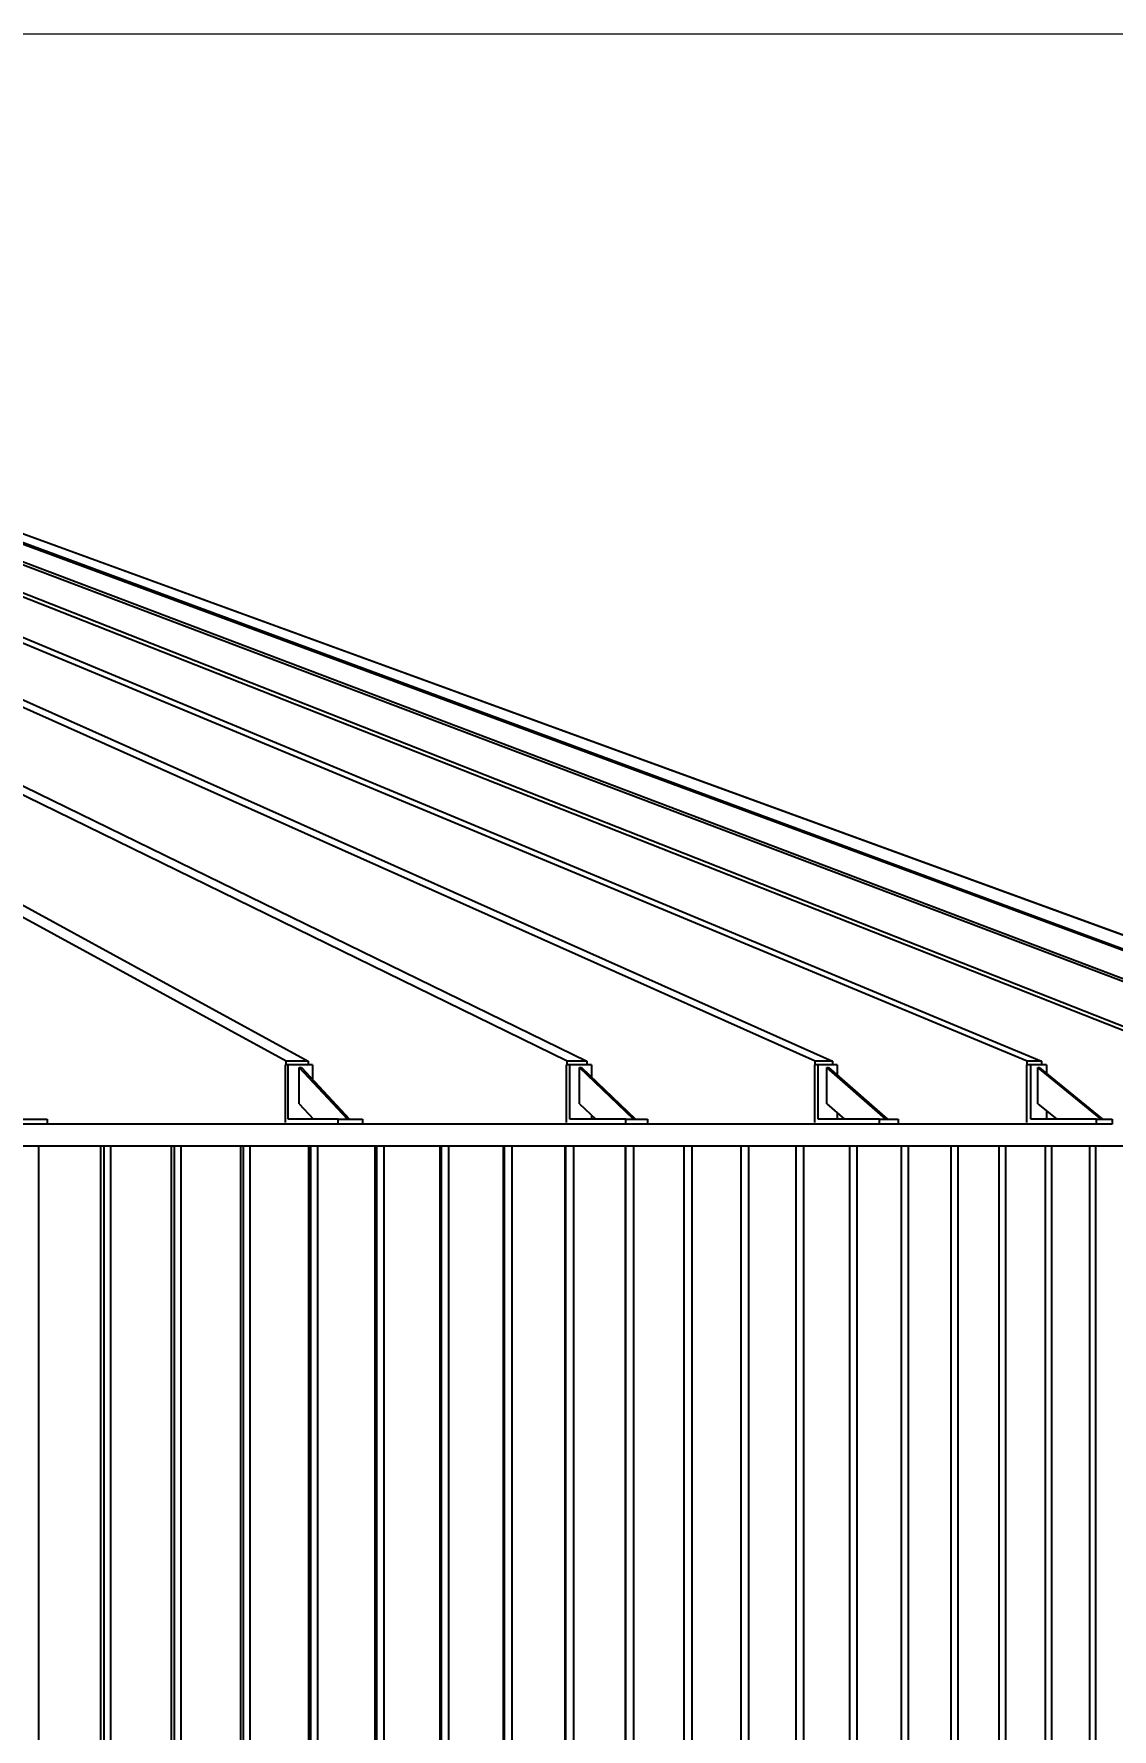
# Model space of a CAD drawing. Header units: millimetres. Extents: x 0 to 118900, y 0 to 84100.
# Drawn here: x 62260 to 65910, y 72588 to 78326 of the extents above; entities that cross this region are included whole.
import ezdxf

# ---------------------------------------------------------------- set-up
doc = ezdxf.new("R2010")
doc.units = ezdxf.units.MM
doc.header["$LTSCALE"] = 100
doc.layers.add('Dimension', color=7, linetype='Continuous', lineweight=18)
doc.layers.add('Visible', color=7, linetype='Continuous', lineweight=25)
doc.styles.add('Title', font='arial.ttf')
doc.dimstyles.new('Default - Method 2b', dxfattribs={"dimscale": 100, "dimtxt": 3, "dimasz": 2.5, "dimexe": 3, "dimexo": 0.5, "dimgap": 0.7, "dimtad": 0, "dimtoh": 1, "dimdec": 1, "dimrnd": 1e-08, "dimtxsty": 'Title', "dimcen": 0.09, "dimdle": 10, "dimclrd": 256, "dimclre": 256, "dimclrt": 7, "dimadec": 0, "dimazin": 2, "dimtfac": 0.833333, "dimtdec": 1, "dimtmove": 0, "dimatfit": 3, "dimfxl": 1, "dimtolj": 1, "dimlwd": -1, "dimlwe": -1, "dimarcsym": 0})

# ---------------------------------------------------------------- blocks, each defined once
blk = doc.blocks.new('*D27')
at = {"layer": 'Defpoints', "color": 0, "transparency": 16777216}
for p in [(57787.9, 78326.2), (69937.9, 78326.2), (67437.9, 52699.7)]:
    blk.add_point(p, dxfattribs=at)
at = {"layer": 'Dimension', "transparency": 16777216}
for p, q in [((57837.9, 78326.2), (70237.9, 78326.2)), ((69937.9, 78076.2), (69937.9, 66150)), ((69937.9, 52949.7), (69937.9, 64875.9)), ((67487.9, 52699.7), (70237.9, 52699.7))]:
    blk.add_line(p, q, dxfattribs=at)
for points in [[(69896.2, 78076.2), (69979.6, 78076.2), (69937.9, 78326.2)], [(69896.2, 52949.7), (69979.6, 52949.7), (69937.9, 52699.7)]]:
    blk.add_solid(points, dxfattribs=at)
at = {"layer": 'Dimension', "color": 7, "transparency": 16777216, "insert": (70091.1, 64945.9), "char_height": 300, "attachment_point": 7, "rotation": 90, "style": 'Title'}
blk.add_mtext('\\A1;25627', dxfattribs=at)

msp = doc.modelspace()

# ---------------------------------------------------------------- linework, layer by layer
at = {"layer": 'Visible'}
for p, q in [((63113.89, 74849.01), (56980.15, 78199.2)), ((57054.71, 78199.2), (63188.45, 74849.01)), ((64065.39, 74849.01), (57201.8, 78199.2)), ((57273.15, 78196.9), (64132.02, 74849.01)), ((64905.26, 74849.01), (57398.14, 78199.2)), ((57456, 78199.2), (64963.12, 74849.01)), ((65622.92, 74849.01), (57566.67, 78199.2)), ((57615.04, 78199.2), (65671.29, 74849.01)), ((66209.35, 74849.01), (57705.29, 78199.2)), ((57743.56, 78199.2), (66247.62, 74849.01)), ((59920.96, 77410.97), (66684.87, 74849.01)), ((66960.79, 74849.01), (59993.41, 77421.26)), ((59999.16, 77425.32), (66977.54, 74849.01)), ((67116.34, 74849.01), (60011.32, 77439.1)), ((60012.34, 77440.77), (67121.94, 74849.01)), ((66657.19, 74849.01), (59920.85, 77400.53)), ((63110.16, 74836.18), (63110.16, 74641.9)), ((63120.82, 74836.18), (63110.16, 74836.18)), ((63188.45, 74849.01), (63113.89, 74849.01)), ((63113.89, 74836.18), (63113.89, 74849.01)), ((63202.84, 74836.18), (63120.82, 74836.18)), ((63120.82, 74652.18), (63120.82, 74836.18)), ((63158.1, 74827.18), (63165.56, 74827.18)), ((63321.37, 74652.18), (63158.1, 74827.18)), ((63158.1, 74704.29), (63158.1, 74827.18)), ((63165.56, 74827.18), (63328.82, 74652.18)), ((63188.45, 74849.01), (63188.45, 74836.18)), ((63202.84, 74836.18), (63202.84, 74787.22)), ((64062.06, 74836.18), (64062.06, 74641.9)), ((64073.99, 74836.18), (64062.06, 74836.18)), ((64132.02, 74849.01), (64065.39, 74849.01)), ((64065.39, 74836.18), (64065.39, 74849.01)), ((64147.29, 74836.18), (64073.99, 74836.18)), ((64073.99, 74652.18), (64073.99, 74836.18)), ((64107.31, 74827.18), (64113.97, 74827.18)), ((64290, 74652.18), (64107.31, 74827.18)), ((64107.31, 74704.29), (64107.31, 74827.18)), ((64113.97, 74827.18), (64296.66, 74652.18)), ((64132.02, 74849.01), (64132.02, 74836.18)), ((64147.29, 74836.18), (64147.29, 74795.27)), ((64902.36, 74836.18), (64902.36, 74641.9)), ((64915.41, 74836.18), (64902.36, 74836.18)), ((64963.12, 74849.01), (64905.26, 74849.01)), ((64905.26, 74836.18), (64905.26, 74849.01)), ((64979.06, 74836.18), (64915.41, 74836.18)), ((64915.41, 74652.18), (64915.41, 74836.18)), ((64944.34, 74827.18), (64950.13, 74827.18)), ((65144.16, 74652.18), (64944.34, 74827.18)), ((64944.34, 74704.29), (64944.34, 74827.18)), ((64950.13, 74827.18), (65149.95, 74652.18)), ((64963.12, 74849.01), (64963.12, 74836.18)), ((64979.06, 74836.18), (64979.06, 74801.84)), ((65620.5, 74836.18), (65620.5, 74641.9)), ((65634.5, 74836.18), (65620.5, 74836.18)), ((65671.29, 74849.01), (65622.92, 74849.01)), ((65622.92, 74836.18), (65622.92, 74849.01)), ((65687.71, 74836.18), (65634.5, 74836.18)), ((65634.5, 74652.18), (65634.5, 74836.18)), ((65658.69, 74827.18), (65663.52, 74827.18)), ((65873.12, 74652.18), (65658.69, 74827.18)), ((65658.69, 74704.29), (65658.69, 74827.18)), ((65663.52, 74827.18), (65877.96, 74652.18)), ((65671.29, 74849.01), (65671.29, 74836.18)), ((65687.71, 74836.18), (65687.71, 74807.44)), ((62214.89, 74652.18), (62304.6, 74652.18)), ((62304.6, 74652.18), (62304.6, 74636.18)), ((63290.08, 74652.18), (63120.82, 74652.18)), ((63158.1, 74704.29), (63206.72, 74652.18)), ((63202.84, 74656.34), (63202.84, 74652.18)), ((63290.08, 74652.18), (63372.1, 74652.18)), ((63290.08, 74636.18), (63290.08, 74652.18)), ((63372.1, 74652.18), (63372.1, 74636.18)), ((64263.39, 74652.18), (64073.99, 74652.18)), ((64107.31, 74704.29), (64161.71, 74652.18)), ((64147.29, 74665.99), (64147.29, 74652.18)), ((64263.39, 74652.18), (64336.69, 74652.18)), ((64263.39, 74636.18), (64263.39, 74652.18)), ((64336.69, 74652.18), (64336.69, 74636.18)), ((65122.57, 74652.18), (64915.41, 74652.18)), ((64944.34, 74704.29), (65003.84, 74652.18)), ((64979.06, 74673.88), (64979.06, 74652.18)), ((65122.57, 74652.18), (65186.22, 74652.18)), ((65122.57, 74636.18), (65122.57, 74652.18)), ((65186.22, 74652.18), (65186.22, 74636.18)), ((65856.82, 74652.18), (65634.5, 74652.18)), ((65658.69, 74704.29), (65722.54, 74652.18)), ((65687.71, 74680.6), (65687.71, 74652.18)), ((65856.82, 74652.18), (65910.02, 74652.18)), ((65856.82, 74636.18), (65856.82, 74652.18)), ((65910.02, 74652.18), (65910.02, 74636.18)), ((62304.6, 74636.18), (62214.89, 74636.18)), ((63290, 74636.18), (62304.6, 74636.18)), ((63290, 74636.18), (63290.08, 74636.18)), ((63372.1, 74636.18), (63290.08, 74636.18)), ((64263.3, 74636.18), (63372.1, 74636.18)), ((64263.3, 74636.18), (64263.39, 74636.18)), ((64336.69, 74636.18), (64263.39, 74636.18)), ((65122.47, 74636.18), (64336.69, 74636.18)), ((65122.47, 74636.18), (65122.57, 74636.18)), ((65186.22, 74636.18), (65122.57, 74636.18)), ((65856.71, 74636.18), (65186.22, 74636.18)), ((65856.71, 74636.18), (65856.82, 74636.18)), ((65910.02, 74636.18), (65856.82, 74636.18)), ((67407.91, 74561.18), (43611.89, 74561.18)), ((62276.04, 74561.18), (62276.04, 52899.68)), ((62487.03, 52899.68), (62487.03, 74561.18)), ((62498.01, 52899.68), (62498.01, 74561.18)), ((62519.02, 74561.18), (62519.02, 52899.68)), ((62726.13, 52899.68), (62726.13, 74561.18)), ((62735.82, 52899.68), (62735.82, 74561.18)), ((62757.52, 74561.18), (62757.52, 52899.68)), ((62960.62, 52899.68), (62960.62, 74561.18)), ((62969.01, 52899.68), (62969.01, 74561.18)), ((62991.38, 74561.18), (62991.38, 52899.68)), ((63190.35, 52899.68), (63190.35, 74561.18)), ((63197.44, 52899.68), (63197.44, 74561.18)), ((63220.47, 74561.18), (63220.47, 52899.68)), ((63415.18, 52899.68), (63415.18, 74561.18)), ((63420.97, 52899.68), (63420.97, 74561.18)), ((63444.64, 74561.18), (63444.64, 52899.68)), ((63634.98, 52899.68), (63634.98, 74561.18)), ((63639.46, 52899.68), (63639.46, 74561.18)), ((63663.76, 74561.18), (63663.76, 52899.68)), ((63849.61, 52899.68), (63849.61, 74561.18)), ((63852.78, 52899.68), (63852.78, 74561.18)), ((63877.7, 74561.18), (63877.7, 52899.68)), ((64058.94, 52899.68), (64058.94, 74561.18)), ((64060.79, 52899.68), (64060.79, 74561.18)), ((64086.31, 74561.18), (64086.31, 52899.68)), ((64262.84, 52899.68), (64262.84, 74561.18)), ((64263.38, 52899.68), (64263.38, 74561.18)), ((64289.49, 74561.18), (64289.49, 52899.68)), ((64461.19, 52899.68), (64461.19, 74561.18)), ((64487.09, 74561.18), (64487.09, 52899.68)), ((64653.87, 52899.68), (64653.87, 74561.18)), ((64679, 74561.18), (64679, 52899.68)), ((64840.75, 52899.68), (64840.75, 74561.18)), ((64865.11, 74561.18), (64865.11, 52899.68)), ((65021.73, 52899.68), (65021.73, 74561.18)), ((65045.29, 74561.18), (65045.29, 52899.68)), ((65196.69, 52899.68), (65196.69, 74561.18)), ((65219.45, 74561.18), (65219.45, 52899.68)), ((65365.52, 52899.68), (65365.52, 74561.18)), ((65387.46, 74561.18), (65387.46, 52899.68)), ((65528.13, 52899.68), (65528.13, 74561.18)), ((65549.23, 74561.18), (65549.23, 52899.68)), ((65684.41, 52899.68), (65684.41, 74561.18)), ((65704.67, 74561.18), (65704.67, 52899.68)), ((65834.27, 52899.68), (65834.27, 74561.18)), ((65853.67, 74561.18), (65853.67, 52899.68))]:
    msp.add_line(p, q, dxfattribs=at)

# ---------------------------------------------------------------- dimensions: what is measured, and where the dimension line sits
at = {"layer": 'Dimension'}
dim = msp.add_linear_dim(base=(69937.91, 78326.2), p1=(67437.91, 52699.68), p2=(57787.91, 78326.2), angle=90, dimstyle='Default - Method 2b', override={"dimgap": 0.7, "dimtoh": 0, "dimdec": 0, "dimtol": 0, "dimlim": 0, "dimtp": 0, "dimtm": 0, "dimtdec": 0, "dimtofl": 0, "dimatfit": 1}, dxfattribs=at)
dim.commit()
dim.dimension.update_dxf_attribs({"geometry": '*D27', "text_midpoint": (69937.91, 65512.94), "dimtype": 160})

doc.saveas('drawing.dxf')
